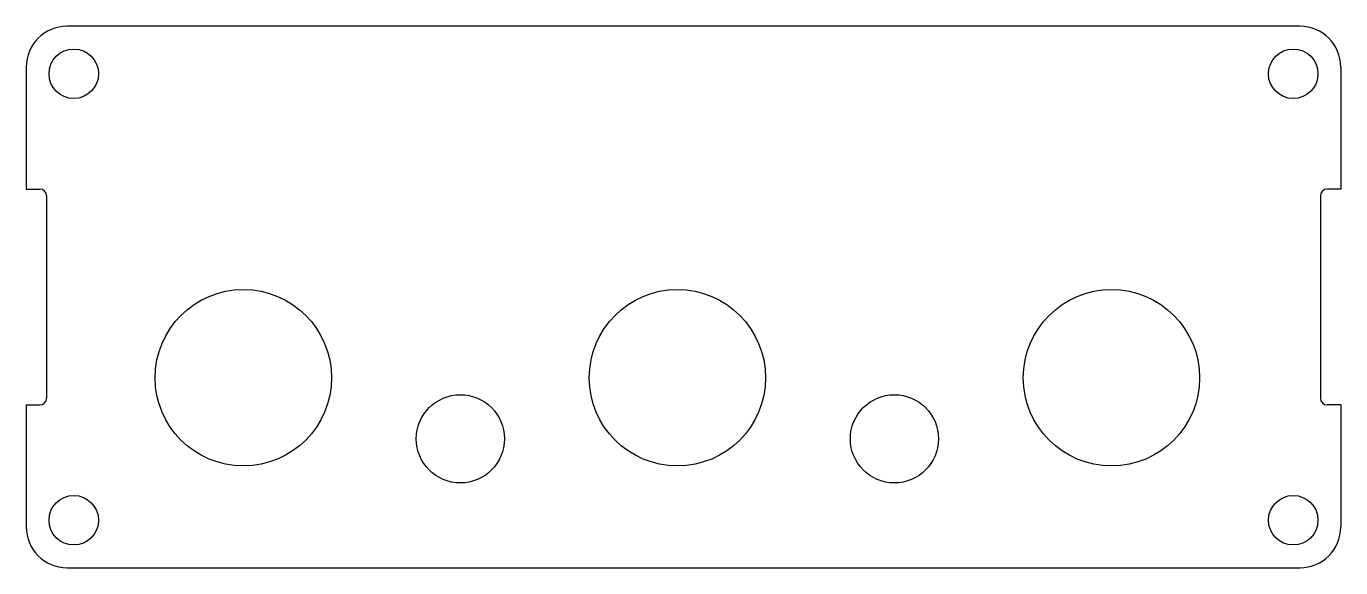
# Model space of a CAD drawing. Header units: millimetres. Extents: x 0 to 96.9, y 0 to 39.9.
import ezdxf

# ---------------------------------------------------------------- set-up
doc = ezdxf.new("R2010")
doc.units = ezdxf.units.MM
doc.layers.add('Sketch', color=7, linetype='CONTINUOUS')

msp = doc.modelspace()

# ---------------------------------------------------------------- linework, layer by layer
at = {"layer": 'Sketch'}
for p, q in [((93.9, 39.9), (3, 39.9)), ((0, 36.9), (0, 27.9)), ((96.9, 36.9), (96.9, 27.9)), ((0, 27.9), (1, 27.9)), ((1.5, 27.4), (1.5, 12.5)), ((95.4, 27.4), (95.4, 12.5)), ((96.9, 27.9), (95.9, 27.9)), ((0, 12), (0, 3)), ((0, 12), (1, 12)), ((96.9, 12), (95.9, 12)), ((96.9, 12), (96.9, 3)), ((3, 0), (93.9, 0))]:
    msp.add_line(p, q, dxfattribs=at)
for centre, radius in [((3.5, 36.4), 1.825), ((93.4, 36.4), 1.825), ((16, 14), 6.5), ((48, 14), 6.5), ((80, 14), 6.5), ((32, 9.5), 3.25), ((64, 9.5), 3.25), ((3.5, 3.5), 1.825), ((93.4, 3.5), 1.825)]:
    msp.add_circle(centre, radius, dxfattribs=at)
for centre, radius, start, end in [((3, 36.9), 3, 90, 180), ((93.9, 36.9), 3, 0, 90), ((1, 27.4), 0.5, 0, 90), ((95.9, 27.4), 0.5, 90, 180), ((1, 12.5), 0.5, -90, 0), ((95.9, 12.5), 0.5, 180, -90), ((3, 3), 3, 180, -90), ((93.9, 3), 3, -90, 0)]:
    msp.add_arc(centre, radius, start, end, dxfattribs=at)

doc.saveas('drawing.dxf')
